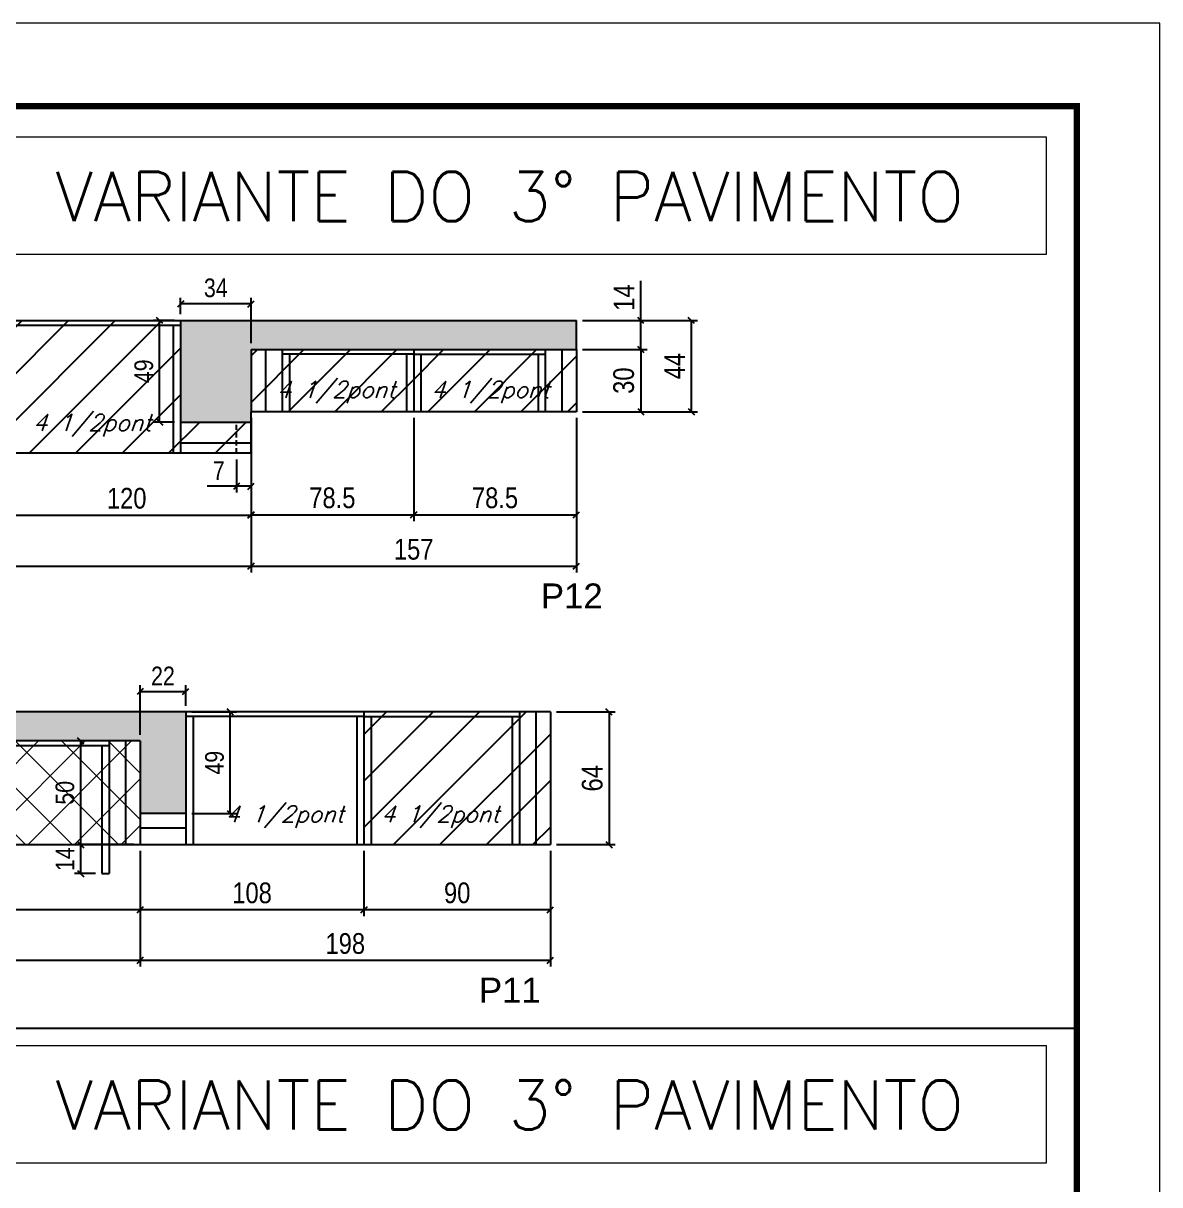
# Model space of a CAD drawing. Extents: x -10448 to -1189, y -11772 to 17235.
# Drawn here: x -7927 to -7378, y 4798 to 5358 of the extents above; entities that cross this region are included whole.
import ezdxf

# ---------------------------------------------------------------- set-up
doc = ezdxf.new("R2010")
doc.units = 0
doc.linetypes.add('DASHED', pattern=[0.75, 0.5, -0.25])
doc.linetypes.add('HIDDEN', pattern=[0.375, 0.25, -0.125])
for name, color, linetype in [('5', 5, 'Continuous'), ('COTA', 241, 'Continuous'), ('Painéis', 200, 'Continuous'), ('Reaproveitamento', 251, 'Continuous'), ('SARR_2.2x10', 60, 'Continuous'), ('SARR_2.2x7', 40, 'Continuous'), ('SARR_3.5x7', 81, 'Continuous'), ('texto', 7, 'Continuous')]:
    doc.layers.add(name, color=color, linetype=linetype)
for name, color, linetype, lineweight in [('Folhas', 255, 'Continuous', 9), ('Hachura', 251, 'Continuous', 9), ('SARRAFO DE PRESSAO', 251, 'DASHED', 9), ('Texto Seção', 7, 'Continuous', 15)]:
    doc.layers.add(name, color=color, linetype=linetype, lineweight=lineweight)
doc.styles.add('COTA TECNICA', font='techl___.ttf', dxfattribs={"height": 10})
doc.styles.add('COTA TECNICA-50', font='techl___.ttf', dxfattribs={"height": 9})
doc.styles.add('REGUA-120', font='ROMANS.shx', dxfattribs={"height": 15})
doc.styles.add('Romans', font='romans.shx')
doc.styles.get("Standard").update_dxf_attribs({"font": 'arial.ttf'})
doc.dimstyles.new('COTA PAINEL-50', dxfattribs={"dimtxt": 9, "dimasz": 3, "dimexe": 3, "dimexo": 3, "dimgap": 3, "dimtad": 1, "dimdec": 1, "dimzin": 12, "dimdsep": 46, "dimtxsty": 'COTA TECNICA-50', "dimblk1": 'OBLIQUE', "dimblk2": 'OBLIQUE', "dimsah": 1, "dimcen": 0.9, "dimclrd": 4, "dimclre": 4, "dimclrt": 240, "dimadec": 1, "dimazin": 3, "dimtfac": 1, "dimtdec": 1, "dimtmove": 0, "dimatfit": 3, "dimfxl": 1, "dimtolj": 1, "dimtzin": 12, "dimarcsym": 0})
doc.dimstyles.new('PAINEL', dxfattribs={"dimtxt": 10, "dimasz": 3, "dimexe": 3, "dimexo": 3, "dimgap": 3, "dimtad": 1, "dimdec": 1, "dimzin": 12, "dimdsep": 46, "dimtxsty": 'COTA TECNICA', "dimblk1": 'OBLIQUE', "dimblk2": 'OBLIQUE', "dimsah": 1, "dimcen": 0.9, "dimclrd": 4, "dimclre": 4, "dimclrt": 240, "dimadec": 1, "dimazin": 3, "dimtfac": 1, "dimtdec": 1, "dimtmove": 0, "dimatfit": 3, "dimfxl": 1, "dimtolj": 1, "dimtzin": 12, "dimarcsym": 0})
pattern_1 = [(45, (-139401.954, -26414.441), (-11.2253202, 11.2253202), [])]

# ---------------------------------------------------------------- blocks, each defined once
blk = doc.blocks.new('9999999999')
at = {"layer": 'Folhas'}
blk.add_lwpolyline([(98138.98, 34190.21), (99623.98, 34190.21), (99623.98, 35240.21), (98138.98, 35240.21)], close=True, dxfattribs=at)
at = {"layer": 'Folhas', "color": 30, "const_width": 3}
blk.add_lwpolyline([(98213.98, 34230.21), (99583.98, 34230.21), (99583.98, 35200.21), (98213.98, 35200.21)], close=True, dxfattribs=at)
blk = doc.blocks.new('_Oblique')
at = {"color": 0, "linetype": 'ByBlock', "lineweight": -2}
blk.add_line((-0.5, -0.5), (0.5, 0.5), dxfattribs=at)
blk = doc.blocks.new('*D809')
at = {"layer": 'COTA', "color": 4, "linetype": 'ByBlock', "lineweight": -2, "transparency": 16777216}
for p, q in [((-8220.85, 5148.04), (-8220.85, 5093.51)), ((-7816.85, 5148.04), (-7816.85, 5093.51)), ((-8220.85, 5096.51), (-7816.85, 5096.51))]:
    blk.add_line(p, q, dxfattribs=at)
at = {"layer": 'Defpoints', "color": 0, "linetype": 'ByBlock', "transparency": 16777216}
for p in [(-8220.85, 5151.04), (-7816.85, 5151.04), (-7816.85, 5096.51)]:
    blk.add_point(p, dxfattribs=at)
at = {"layer": 'COTA', "color": 4, "linetype": 'ByBlock', "lineweight": -2, "transparency": 16777216, "xscale": 3, "yscale": 3, "zscale": 3, "rotation": 180}
blk.add_blockref('_Oblique', (-8220.85, 5096.51), dxfattribs=at)
at = {"layer": 'COTA', "color": 4, "linetype": 'ByBlock', "lineweight": -2, "transparency": 16777216, "xscale": 3, "yscale": 3, "zscale": 3}
blk.add_blockref('_Oblique', (-7816.85, 5096.51), dxfattribs=at)
at = {"layer": 'COTA', "color": 240, "linetype": 'ByBlock', "transparency": 16777216, "insert": (-8018.85, 5104.61), "char_height": 10, "attachment_point": 5, "style": 'COTA TECNICA'}
blk.add_mtext('\\A1;404', dxfattribs=at)
blk = doc.blocks.new('*D1886')
at = {"layer": 'COTA', "color": 4, "linetype": 'ByBlock', "lineweight": -2, "transparency": 16777216}
for p, q in [((-7816.85, 5168.04), (-7816.85, 5118.31)), ((-7738.35, 5168.04), (-7738.35, 5118.31)), ((-7816.85, 5121.31), (-7738.35, 5121.31))]:
    blk.add_line(p, q, dxfattribs=at)
at = {"layer": 'Defpoints', "color": 0, "linetype": 'ByBlock', "transparency": 16777216}
for p in [(-7816.85, 5171.04), (-7738.35, 5171.04), (-7738.35, 5121.31)]:
    blk.add_point(p, dxfattribs=at)
at = {"layer": 'COTA', "color": 4, "linetype": 'ByBlock', "lineweight": -2, "transparency": 16777216, "xscale": 3, "yscale": 3, "zscale": 3, "rotation": 180}
blk.add_blockref('_Oblique', (-7816.85, 5121.31), dxfattribs=at)
at = {"layer": 'COTA', "color": 4, "linetype": 'ByBlock', "lineweight": -2, "transparency": 16777216, "xscale": 3, "yscale": 3, "zscale": 3}
blk.add_blockref('_Oblique', (-7738.35, 5121.31), dxfattribs=at)
at = {"layer": 'COTA', "color": 240, "linetype": 'ByBlock', "transparency": 16777216, "insert": (-7777.6, 5129.45), "char_height": 10, "attachment_point": 5, "style": 'COTA TECNICA'}
blk.add_mtext('\\A1;78.5', dxfattribs=at)
blk = doc.blocks.new('*D1887')
at = {"layer": 'COTA', "color": 4, "linetype": 'ByBlock', "lineweight": -2, "transparency": 16777216}
for p, q in [((-7738.35, 5168.04), (-7738.35, 5118.31)), ((-7659.85, 5168.04), (-7659.85, 5118.31)), ((-7738.35, 5121.31), (-7659.85, 5121.31))]:
    blk.add_line(p, q, dxfattribs=at)
at = {"layer": 'Defpoints', "color": 0, "linetype": 'ByBlock', "transparency": 16777216}
for p in [(-7738.35, 5171.04), (-7659.85, 5171.04), (-7659.85, 5121.31)]:
    blk.add_point(p, dxfattribs=at)
at = {"layer": 'COTA', "color": 4, "linetype": 'ByBlock', "lineweight": -2, "transparency": 16777216, "xscale": 3, "yscale": 3, "zscale": 3, "rotation": 180}
blk.add_blockref('_Oblique', (-7738.35, 5121.31), dxfattribs=at)
at = {"layer": 'COTA', "color": 4, "linetype": 'ByBlock', "lineweight": -2, "transparency": 16777216, "xscale": 3, "yscale": 3, "zscale": 3}
blk.add_blockref('_Oblique', (-7659.85, 5121.31), dxfattribs=at)
at = {"layer": 'COTA', "color": 240, "linetype": 'ByBlock', "transparency": 16777216, "insert": (-7699.1, 5129.45), "char_height": 10, "attachment_point": 5, "style": 'COTA TECNICA'}
blk.add_mtext('\\A1;78.5', dxfattribs=at)
blk = doc.blocks.new('*D810')
at = {"layer": 'COTA', "color": 4, "linetype": 'ByBlock', "lineweight": -2, "transparency": 16777216}
for p, q in [((-7816.85, 5148.04), (-7816.85, 5093.51)), ((-7659.85, 5148.04), (-7659.85, 5093.51)), ((-7816.85, 5096.51), (-7659.85, 5096.51))]:
    blk.add_line(p, q, dxfattribs=at)
at = {"layer": 'Defpoints', "color": 0, "linetype": 'ByBlock', "transparency": 16777216}
for p in [(-7816.85, 5151.04), (-7659.85, 5151.04), (-7659.85, 5096.51)]:
    blk.add_point(p, dxfattribs=at)
at = {"layer": 'COTA', "color": 4, "linetype": 'ByBlock', "lineweight": -2, "transparency": 16777216, "xscale": 3, "yscale": 3, "zscale": 3, "rotation": 180}
blk.add_blockref('_Oblique', (-7816.85, 5096.51), dxfattribs=at)
at = {"layer": 'COTA', "color": 4, "linetype": 'ByBlock', "lineweight": -2, "transparency": 16777216, "xscale": 3, "yscale": 3, "zscale": 3}
blk.add_blockref('_Oblique', (-7659.85, 5096.51), dxfattribs=at)
at = {"layer": 'COTA', "color": 240, "linetype": 'ByBlock', "transparency": 16777216, "insert": (-7738.35, 5104.62), "char_height": 10, "attachment_point": 5, "style": 'COTA TECNICA'}
blk.add_mtext('\\A1;157', dxfattribs=at)
blk = doc.blocks.new('*D1888')
at = {"layer": 'COTA', "color": 4, "linetype": 'ByBlock', "lineweight": -2, "transparency": 16777216}
for p, q in [((-7656.85, 5201.04), (-7625.75, 5201.04)), ((-7628.75, 5201.04), (-7628.75, 5171.04)), ((-7656.85, 5171.04), (-7625.75, 5171.04))]:
    blk.add_line(p, q, dxfattribs=at)
at = {"layer": 'Defpoints', "color": 0, "linetype": 'ByBlock', "transparency": 16777216}
for p in [(-7659.85, 5201.04), (-7659.85, 5171.04), (-7628.75, 5171.04)]:
    blk.add_point(p, dxfattribs=at)
at = {"layer": 'COTA', "color": 4, "linetype": 'ByBlock', "lineweight": -2, "transparency": 16777216, "xscale": 3, "yscale": 3, "zscale": 3}
for p, rotation in [((-7628.75, 5201.04), 90), ((-7628.75, 5171.04), 270)]:
    blk.add_blockref('_Oblique', p, dxfattribs=dict(at, rotation=rotation))
at = {"layer": 'COTA', "color": 240, "linetype": 'ByBlock', "transparency": 16777216, "insert": (-7636.97, 5186.04), "char_height": 10, "attachment_point": 5, "rotation": 90, "style": 'COTA TECNICA'}
blk.add_mtext('\\A1;30', dxfattribs=at)
blk = doc.blocks.new('*D1889')
at = {"layer": 'COTA', "color": 4, "linetype": 'ByBlock', "lineweight": -2, "transparency": 16777216}
for p, q in [((-7628.75, 5215.04), (-7628.75, 5234.16)), ((-7656.85, 5215.04), (-7625.75, 5215.04)), ((-7628.75, 5201.04), (-7628.75, 5215.04)), ((-7656.85, 5201.04), (-7625.75, 5201.04))]:
    blk.add_line(p, q, dxfattribs=at)
at = {"layer": 'Defpoints', "color": 0, "linetype": 'ByBlock', "transparency": 16777216}
for p in [(-7659.85, 5215.04), (-7628.75, 5215.04), (-7659.85, 5201.04)]:
    blk.add_point(p, dxfattribs=at)
at = {"layer": 'COTA', "color": 4, "linetype": 'ByBlock', "lineweight": -2, "transparency": 16777216, "xscale": 3, "yscale": 3, "zscale": 3}
for p, rotation in [((-7628.75, 5215.04), 90), ((-7628.75, 5201.04), 270)]:
    blk.add_blockref('_Oblique', p, dxfattribs=dict(at, rotation=rotation))
at = {"layer": 'COTA', "color": 240, "linetype": 'ByBlock', "transparency": 16777216, "insert": (-7636.82, 5226.1), "char_height": 10, "attachment_point": 5, "rotation": 90, "style": 'COTA TECNICA'}
blk.add_mtext('\\A1;14', dxfattribs=at)
blk = doc.blocks.new('*D811')
at = {"layer": 'COTA', "color": 4, "linetype": 'ByBlock', "lineweight": -2, "transparency": 16777216}
for p, q in [((-7656.85, 5215.04), (-7601.39, 5215.04)), ((-7604.39, 5215.04), (-7604.39, 5171.04)), ((-7656.85, 5171.04), (-7601.39, 5171.04))]:
    blk.add_line(p, q, dxfattribs=at)
at = {"layer": 'Defpoints', "color": 0, "linetype": 'ByBlock', "transparency": 16777216}
for p in [(-7659.85, 5215.04), (-7659.85, 5171.04), (-7604.39, 5171.04)]:
    blk.add_point(p, dxfattribs=at)
at = {"layer": 'COTA', "color": 4, "linetype": 'ByBlock', "lineweight": -2, "transparency": 16777216, "xscale": 3, "yscale": 3, "zscale": 3}
for p, rotation in [((-7604.39, 5215.04), 90), ((-7604.39, 5171.04), 270)]:
    blk.add_blockref('_Oblique', p, dxfattribs=dict(at, rotation=rotation))
at = {"layer": 'COTA', "color": 240, "linetype": 'ByBlock', "transparency": 16777216, "insert": (-7612.46, 5193.04), "char_height": 10, "attachment_point": 5, "rotation": 90, "style": 'COTA TECNICA'}
blk.add_mtext('\\A1;44', dxfattribs=at)
blk = doc.blocks.new('*D1892')
at = {"layer": 'COTA', "color": 4, "linetype": 'ByBlock', "lineweight": -2, "transparency": 16777216}
for p, q in [((-7936.85, 5148.04), (-7936.85, 5118.13)), ((-7816.85, 5149.31), (-7816.85, 5118.13)), ((-7936.85, 5121.13), (-7816.85, 5121.13))]:
    blk.add_line(p, q, dxfattribs=at)
at = {"layer": 'Defpoints', "color": 0, "linetype": 'ByBlock', "transparency": 16777216}
for p in [(-7936.85, 5151.04), (-7816.85, 5152.31), (-7816.85, 5121.13)]:
    blk.add_point(p, dxfattribs=at)
at = {"layer": 'COTA', "color": 4, "linetype": 'ByBlock', "lineweight": -2, "transparency": 16777216, "xscale": 3, "yscale": 3, "zscale": 3, "rotation": 180}
blk.add_blockref('_Oblique', (-7936.85, 5121.13), dxfattribs=at)
at = {"layer": 'COTA', "color": 4, "linetype": 'ByBlock', "lineweight": -2, "transparency": 16777216, "xscale": 3, "yscale": 3, "zscale": 3}
blk.add_blockref('_Oblique', (-7816.85, 5121.13), dxfattribs=at)
at = {"layer": 'COTA', "color": 240, "linetype": 'ByBlock', "transparency": 16777216, "insert": (-7876.85, 5129.23), "char_height": 10, "attachment_point": 5, "style": 'COTA TECNICA'}
blk.add_mtext('\\A1;120', dxfattribs=at)
blk = doc.blocks.new('*D1893')
at = {"layer": 'COTA', "color": 4, "linetype": 'ByBlock', "lineweight": -2, "transparency": 16777216}
for p, q in [((-7762.35, 4959.19), (-7762.35, 4927.73)), ((-7672.35, 4959.19), (-7672.35, 4927.73)), ((-7672.35, 4930.73), (-7762.35, 4930.73))]:
    blk.add_line(p, q, dxfattribs=at)
at = {"layer": 'Defpoints', "color": 0, "linetype": 'ByBlock', "transparency": 16777216}
for p in [(-7762.35, 4962.19), (-7672.35, 4962.19), (-7762.35, 4930.73)]:
    blk.add_point(p, dxfattribs=at)
at = {"layer": 'COTA', "color": 4, "linetype": 'ByBlock', "lineweight": -2, "transparency": 16777216, "xscale": 3, "yscale": 3, "zscale": 3, "rotation": 180}
blk.add_blockref('_Oblique', (-7762.35, 4930.73), dxfattribs=at)
at = {"layer": 'COTA', "color": 4, "linetype": 'ByBlock', "lineweight": -2, "transparency": 16777216, "xscale": 3, "yscale": 3, "zscale": 3}
blk.add_blockref('_Oblique', (-7672.35, 4930.73), dxfattribs=at)
at = {"layer": 'COTA', "color": 240, "linetype": 'ByBlock', "transparency": 16777216, "insert": (-7717.35, 4938.86), "char_height": 10, "attachment_point": 5, "style": 'COTA TECNICA'}
blk.add_mtext('\\A1;90', dxfattribs=at)
blk = doc.blocks.new('*D1894')
at = {"layer": 'COTA', "color": 4, "linetype": 'ByBlock', "lineweight": -2, "transparency": 16777216}
for p, q in [((-7870.35, 4959.19), (-7870.35, 4927.73)), ((-7762.35, 4959.19), (-7762.35, 4927.73)), ((-7762.35, 4930.73), (-7870.35, 4930.73))]:
    blk.add_line(p, q, dxfattribs=at)
at = {"layer": 'Defpoints', "color": 0, "linetype": 'ByBlock', "transparency": 16777216}
for p in [(-7870.35, 4962.19), (-7762.35, 4962.19), (-7870.35, 4930.73)]:
    blk.add_point(p, dxfattribs=at)
at = {"layer": 'COTA', "color": 4, "linetype": 'ByBlock', "lineweight": -2, "transparency": 16777216, "xscale": 3, "yscale": 3, "zscale": 3, "rotation": 180}
blk.add_blockref('_Oblique', (-7870.35, 4930.73), dxfattribs=at)
at = {"layer": 'COTA', "color": 4, "linetype": 'ByBlock', "lineweight": -2, "transparency": 16777216, "xscale": 3, "yscale": 3, "zscale": 3}
blk.add_blockref('_Oblique', (-7762.35, 4930.73), dxfattribs=at)
at = {"layer": 'COTA', "color": 240, "linetype": 'ByBlock', "transparency": 16777216, "insert": (-7816.35, 4938.85), "char_height": 10, "attachment_point": 5, "style": 'COTA TECNICA'}
blk.add_mtext('\\A1;108', dxfattribs=at)
blk = doc.blocks.new('*D812')
at = {"layer": 'COTA', "color": 4, "linetype": 'ByBlock', "lineweight": -2, "transparency": 16777216}
for p, q in [((-7870.35, 4959.19), (-7870.35, 4903.31)), ((-7672.35, 4959.19), (-7672.35, 4903.31)), ((-7672.35, 4906.31), (-7870.35, 4906.31))]:
    blk.add_line(p, q, dxfattribs=at)
at = {"layer": 'Defpoints', "color": 0, "linetype": 'ByBlock', "transparency": 16777216}
for p in [(-7870.35, 4962.19), (-7672.35, 4962.19), (-7870.35, 4906.31)]:
    blk.add_point(p, dxfattribs=at)
at = {"layer": 'COTA', "color": 4, "linetype": 'ByBlock', "lineweight": -2, "transparency": 16777216, "xscale": 3, "yscale": 3, "zscale": 3, "rotation": 180}
blk.add_blockref('_Oblique', (-7870.35, 4906.31), dxfattribs=at)
at = {"layer": 'COTA', "color": 4, "linetype": 'ByBlock', "lineweight": -2, "transparency": 16777216, "xscale": 3, "yscale": 3, "zscale": 3}
blk.add_blockref('_Oblique', (-7672.35, 4906.31), dxfattribs=at)
at = {"layer": 'COTA', "color": 240, "linetype": 'ByBlock', "transparency": 16777216, "insert": (-7771.35, 4914.42), "char_height": 10, "attachment_point": 5, "style": 'COTA TECNICA'}
blk.add_mtext('\\A1;198', dxfattribs=at)
blk = doc.blocks.new('*D1910')
at = {"layer": 'COTA', "color": 4, "linetype": 'ByBlock', "lineweight": -2, "transparency": 16777216}
for p, q in [((-7870.35, 4959.19), (-7870.35, 4927.73)), ((-8076.35, 4945.19), (-8076.35, 4927.73)), ((-7870.35, 4930.73), (-8076.35, 4930.73))]:
    blk.add_line(p, q, dxfattribs=at)
at = {"layer": 'Defpoints', "color": 0, "linetype": 'ByBlock', "transparency": 16777216}
for p in [(-7870.35, 4962.19), (-8076.35, 4948.19), (-8076.35, 4930.73)]:
    blk.add_point(p, dxfattribs=at)
at = {"layer": 'COTA', "color": 4, "linetype": 'ByBlock', "lineweight": -2, "transparency": 16777216, "xscale": 3, "yscale": 3, "zscale": 3, "rotation": 180}
blk.add_blockref('_Oblique', (-8076.35, 4930.73), dxfattribs=at)
at = {"layer": 'COTA', "color": 4, "linetype": 'ByBlock', "lineweight": -2, "transparency": 16777216, "xscale": 3, "yscale": 3, "zscale": 3}
blk.add_blockref('_Oblique', (-7870.35, 4930.73), dxfattribs=at)
at = {"layer": 'COTA', "color": 240, "linetype": 'ByBlock', "transparency": 16777216, "insert": (-7973.35, 4938.83), "char_height": 10, "attachment_point": 5, "style": 'COTA TECNICA'}
blk.add_mtext('\\A1;206', dxfattribs=at)
blk = doc.blocks.new('*D824')
at = {"layer": 'COTA', "color": 4, "linetype": 'ByBlock', "lineweight": -2, "transparency": 16777216}
for p, q in [((-8222.35, 4979.19), (-8222.35, 4903.31)), ((-7870.35, 4959.19), (-7870.35, 4903.31)), ((-7870.35, 4906.31), (-8222.35, 4906.31))]:
    blk.add_line(p, q, dxfattribs=at)
at = {"layer": 'Defpoints', "color": 0, "linetype": 'ByBlock', "transparency": 16777216}
for p in [(-8222.35, 4982.19), (-7870.35, 4962.19), (-8222.35, 4906.31)]:
    blk.add_point(p, dxfattribs=at)
at = {"layer": 'COTA', "color": 4, "linetype": 'ByBlock', "lineweight": -2, "transparency": 16777216, "xscale": 3, "yscale": 3, "zscale": 3, "rotation": 180}
blk.add_blockref('_Oblique', (-8222.35, 4906.31), dxfattribs=at)
at = {"layer": 'COTA', "color": 4, "linetype": 'ByBlock', "lineweight": -2, "transparency": 16777216, "xscale": 3, "yscale": 3, "zscale": 3}
blk.add_blockref('_Oblique', (-7870.35, 4906.31), dxfattribs=at)
at = {"layer": 'COTA', "color": 240, "linetype": 'ByBlock', "transparency": 16777216, "insert": (-8046.35, 4914.53), "char_height": 10, "attachment_point": 5, "style": 'COTA TECNICA'}
blk.add_mtext('\\A1;352', dxfattribs=at)
blk = doc.blocks.new('*D1914')
at = {"layer": 'COTA', "color": 4, "linetype": 'ByBlock', "lineweight": -2, "transparency": 16777216}
for p, q in [((-7669.35, 5026.19), (-7641.04, 5026.19)), ((-7644.04, 5026.19), (-7644.04, 4962.19)), ((-7669.35, 4962.19), (-7641.04, 4962.19))]:
    blk.add_line(p, q, dxfattribs=at)
at = {"layer": 'Defpoints', "color": 0, "linetype": 'ByBlock', "transparency": 16777216}
for p in [(-7672.35, 5026.19), (-7672.35, 4962.19), (-7644.04, 4962.19)]:
    blk.add_point(p, dxfattribs=at)
at = {"layer": 'COTA', "color": 4, "linetype": 'ByBlock', "lineweight": -2, "transparency": 16777216, "xscale": 3, "yscale": 3, "zscale": 3}
for p, rotation in [((-7644.04, 5026.19), 90), ((-7644.04, 4962.19), 270)]:
    blk.add_blockref('_Oblique', p, dxfattribs=dict(at, rotation=rotation))
at = {"layer": 'COTA', "color": 240, "linetype": 'ByBlock', "transparency": 16777216, "insert": (-7652.15, 4994.19), "char_height": 10, "attachment_point": 5, "rotation": 90, "style": 'COTA TECNICA'}
blk.add_mtext('\\A1;64', dxfattribs=at)
blk = doc.blocks.new('*D1916')
at = {"layer": 'COTA', "color": 4, "linetype": 'ByBlock', "lineweight": -2, "transparency": 16777216}
for p, q in [((-7891.85, 4962.19), (-7902.04, 4962.19)), ((-7899.04, 4948.19), (-7899.04, 4962.19)), ((-7891.85, 4948.19), (-7902.04, 4948.19))]:
    blk.add_line(p, q, dxfattribs=at)
at = {"layer": 'Defpoints', "color": 0, "linetype": 'ByBlock', "transparency": 16777216}
for p in [(-7899.04, 4962.19), (-7888.85, 4962.19), (-7888.85, 4948.19)]:
    blk.add_point(p, dxfattribs=at)
at = {"layer": 'COTA', "color": 4, "linetype": 'ByBlock', "lineweight": -2, "transparency": 16777216, "xscale": 3, "yscale": 3, "zscale": 3}
for p, rotation in [((-7899.04, 4962.19), 90), ((-7899.04, 4948.19), 270)]:
    blk.add_blockref('_Oblique', p, dxfattribs=dict(at, rotation=rotation))
at = {"layer": 'COTA', "color": 240, "linetype": 'ByBlock', "transparency": 16777216, "insert": (-7906.6, 4955.19), "char_height": 9, "attachment_point": 5, "rotation": 90, "style": 'COTA TECNICA-50'}
blk.add_mtext('\\A1;14', dxfattribs=at)
blk = doc.blocks.new('*D1917')
at = {"layer": 'COTA', "color": 4, "linetype": 'ByBlock', "lineweight": -2, "transparency": 16777216}
for p, q in [((-7823.85, 5148.04), (-7823.85, 5132.06)), ((-7816.85, 5148.04), (-7816.85, 5132.06)), ((-7823.85, 5135.06), (-7838.01, 5135.06)), ((-7816.85, 5135.06), (-7823.85, 5135.06))]:
    blk.add_line(p, q, dxfattribs=at)
at = {"layer": 'Defpoints', "color": 0, "linetype": 'ByBlock', "transparency": 16777216}
for p in [(-7823.85, 5151.04), (-7816.85, 5151.04), (-7823.85, 5135.06)]:
    blk.add_point(p, dxfattribs=at)
at = {"layer": 'COTA', "color": 4, "linetype": 'ByBlock', "lineweight": -2, "transparency": 16777216, "xscale": 3, "yscale": 3, "zscale": 3, "rotation": 180}
blk.add_blockref('_Oblique', (-7823.85, 5135.06), dxfattribs=at)
at = {"layer": 'COTA', "color": 4, "linetype": 'ByBlock', "lineweight": -2, "transparency": 16777216, "xscale": 3, "yscale": 3, "zscale": 3}
blk.add_blockref('_Oblique', (-7816.85, 5135.06), dxfattribs=at)
at = {"layer": 'COTA', "color": 240, "linetype": 'ByBlock', "transparency": 16777216, "insert": (-7832.43, 5142.62), "char_height": 9, "attachment_point": 5, "style": 'COTA TECNICA-50'}
blk.add_mtext('\\A1;7', dxfattribs=at)
blk = doc.blocks.new('*D1920')
at = {"layer": 'COTA', "color": 4, "linetype": 'ByBlock', "lineweight": -2, "transparency": 16777216}
for p, q in [((-7873.35, 5012.19), (-7902.04, 5012.19)), ((-7899.04, 4962.19), (-7899.04, 5012.19)), ((-7873.35, 4962.19), (-7902.04, 4962.19))]:
    blk.add_line(p, q, dxfattribs=at)
at = {"layer": 'Defpoints', "color": 0, "linetype": 'ByBlock', "transparency": 16777216}
for p in [(-7899.04, 5012.19), (-7870.35, 5012.19), (-7870.35, 4962.19)]:
    blk.add_point(p, dxfattribs=at)
at = {"layer": 'COTA', "color": 4, "linetype": 'ByBlock', "lineweight": -2, "transparency": 16777216, "xscale": 3, "yscale": 3, "zscale": 3}
for p, rotation in [((-7899.04, 5012.19), 90), ((-7899.04, 4962.19), 270)]:
    blk.add_blockref('_Oblique', p, dxfattribs=dict(at, rotation=rotation))
at = {"layer": 'COTA', "color": 240, "linetype": 'ByBlock', "transparency": 16777216, "insert": (-7906.64, 4987.19), "char_height": 9, "attachment_point": 5, "rotation": 90, "style": 'COTA TECNICA-50'}
blk.add_mtext('\\A1;50', dxfattribs=at)
blk = doc.blocks.new('*D1921')
at = {"layer": 'COTA', "color": 4, "linetype": 'ByBlock', "lineweight": -2, "transparency": 16777216}
for p, q in [((-7850.85, 5218.04), (-7850.85, 5226.06)), ((-7816.85, 5223.06), (-7850.85, 5223.06)), ((-7816.85, 5204.04), (-7816.85, 5226.06))]:
    blk.add_line(p, q, dxfattribs=at)
at = {"layer": 'Defpoints', "color": 0, "linetype": 'ByBlock', "transparency": 16777216}
for p in [(-7850.85, 5223.06), (-7850.85, 5215.04), (-7816.85, 5201.04)]:
    blk.add_point(p, dxfattribs=at)
at = {"layer": 'COTA', "color": 4, "linetype": 'ByBlock', "lineweight": -2, "transparency": 16777216, "xscale": 3, "yscale": 3, "zscale": 3, "rotation": 180}
blk.add_blockref('_Oblique', (-7850.85, 5223.06), dxfattribs=at)
at = {"layer": 'COTA', "color": 4, "linetype": 'ByBlock', "lineweight": -2, "transparency": 16777216, "xscale": 3, "yscale": 3, "zscale": 3}
blk.add_blockref('_Oblique', (-7816.85, 5223.06), dxfattribs=at)
at = {"layer": 'COTA', "color": 240, "linetype": 'ByBlock', "transparency": 16777216, "insert": (-7833.85, 5230.76), "char_height": 9, "attachment_point": 5, "style": 'COTA TECNICA-50'}
blk.add_mtext('\\A1;34', dxfattribs=at)
blk = doc.blocks.new('*D1922')
at = {"layer": 'COTA', "color": 4, "linetype": 'ByBlock', "lineweight": -2, "transparency": 16777216}
for p, q in [((-7853.85, 5215.04), (-7863.95, 5215.04)), ((-7860.95, 5166.04), (-7860.95, 5215.04)), ((-7853.85, 5166.04), (-7863.95, 5166.04))]:
    blk.add_line(p, q, dxfattribs=at)
at = {"layer": 'Defpoints', "color": 0, "linetype": 'ByBlock', "transparency": 16777216}
for p in [(-7860.95, 5215.04), (-7850.85, 5215.04), (-7850.85, 5166.04)]:
    blk.add_point(p, dxfattribs=at)
at = {"layer": 'COTA', "color": 4, "linetype": 'ByBlock', "lineweight": -2, "transparency": 16777216, "xscale": 3, "yscale": 3, "zscale": 3}
for p, rotation in [((-7860.95, 5215.04), 90), ((-7860.95, 5166.04), 270)]:
    blk.add_blockref('_Oblique', p, dxfattribs=dict(at, rotation=rotation))
at = {"layer": 'COTA', "color": 240, "linetype": 'ByBlock', "transparency": 16777216, "insert": (-7868.55, 5190.54), "char_height": 9, "attachment_point": 5, "rotation": 90, "style": 'COTA TECNICA-50'}
blk.add_mtext('\\A1;49', dxfattribs=at)
blk = doc.blocks.new('*D1923')
at = {"layer": 'COTA', "color": 4, "linetype": 'ByBlock', "lineweight": -2, "transparency": 16777216}
for p, q in [((-7870.35, 5015.19), (-7870.35, 5039.08)), ((-7848.35, 5029.19), (-7848.35, 5039.08)), ((-7870.35, 5036.08), (-7848.35, 5036.08))]:
    blk.add_line(p, q, dxfattribs=at)
at = {"layer": 'Defpoints', "color": 0, "linetype": 'ByBlock', "transparency": 16777216}
for p in [(-7848.35, 5036.08), (-7848.35, 5026.19), (-7870.35, 5012.19)]:
    blk.add_point(p, dxfattribs=at)
at = {"layer": 'COTA', "color": 4, "linetype": 'ByBlock', "lineweight": -2, "transparency": 16777216, "xscale": 3, "yscale": 3, "zscale": 3, "rotation": 180}
blk.add_blockref('_Oblique', (-7870.35, 5036.08), dxfattribs=at)
at = {"layer": 'COTA', "color": 4, "linetype": 'ByBlock', "lineweight": -2, "transparency": 16777216, "xscale": 3, "yscale": 3, "zscale": 3}
blk.add_blockref('_Oblique', (-7848.35, 5036.08), dxfattribs=at)
at = {"layer": 'COTA', "color": 240, "linetype": 'ByBlock', "transparency": 16777216, "insert": (-7859.35, 5043.58), "char_height": 9, "attachment_point": 5, "style": 'COTA TECNICA-50'}
blk.add_mtext('\\A1;22', dxfattribs=at)
blk = doc.blocks.new('*D1924')
at = {"layer": 'COTA', "color": 4, "linetype": 'ByBlock', "lineweight": -2, "transparency": 16777216}
for p, q in [((-7845.35, 5026.19), (-7823.84, 5026.19)), ((-7826.84, 4977.19), (-7826.84, 5026.19)), ((-7845.35, 4977.19), (-7823.84, 4977.19))]:
    blk.add_line(p, q, dxfattribs=at)
at = {"layer": 'Defpoints', "color": 0, "linetype": 'ByBlock', "transparency": 16777216}
for p in [(-7848.35, 5026.19), (-7826.84, 5026.19), (-7848.35, 4977.19)]:
    blk.add_point(p, dxfattribs=at)
at = {"layer": 'COTA', "color": 4, "linetype": 'ByBlock', "lineweight": -2, "transparency": 16777216, "xscale": 3, "yscale": 3, "zscale": 3}
for p, rotation in [((-7826.84, 5026.19), 90), ((-7826.84, 4977.19), 270)]:
    blk.add_blockref('_Oblique', p, dxfattribs=dict(at, rotation=rotation))
at = {"layer": 'COTA', "color": 240, "linetype": 'ByBlock', "transparency": 16777216, "insert": (-7834.43, 5001.69), "char_height": 9, "attachment_point": 5, "rotation": 90, "style": 'COTA TECNICA-50'}
blk.add_mtext('\\A1;49', dxfattribs=at)

msp = doc.modelspace()

# ---------------------------------------------------------------- hatches: boundary and pattern name
at = {"layer": 'COTA', "linetype": 'ByBlock'}
h = msp.add_hatch(dxfattribs=at)
h.set_pattern_fill('AR-CONC', color=256, scale=0.03)
h.set_pattern_definition([(50, (-139429.954, -26414.4414), (5.46554007, -0.47817257), [0.5715, -6.2865]), (355, (-139429.954, -26414.4414), (-1.05730264, 5.73170536), [0.4572, -5.02921753]), (100.4514447, (-139429.4983, -26414.481), (4.40823741, 5.25353256), [0.48570026, -5.34270734]), (46.1842, (-139429.954, -26412.9174), (8.13237123, -1.26126984), [0.85725, -9.42975]), (96.6355576, (-139429.276, -26413.0225), (7.122124, 7.42278374), [0.7285507, -8.01406824]), (351.184151, (-139429.954, -26412.917), (7.122124, 7.42278374), [0.685799, -7.54379196]), (21, (-139429.192, -26413.2984), (4.54843174, -3.06795595), [0.5715, -6.2865]), (326, (-139429.192, -26413.2984), (1.85406085, 5.52563898), [0.4572, -5.0292]), (71.451445, (-139428.813, -26413.554), (6.40249258, 2.45768307), [0.48570026, -5.34269813]), (37.5, (-139429.9538, -26414.4414), (0.092658098, 2.536651166), [0, -4.96824, 0, -5.1054, 0, -5.04825]), (7.5, (-139429.9538, -26414.4414), (2.004589875, 3.005417245), [0, -2.91084, 0, -4.85394, 0, -1.92405]), (327.5, (-139431.653, -26414.4414), (4.067717855, -0.17186232), [0, -1.905, 0, -5.9436, 0, -7.8867]), (317.5, (-139432.415, -26414.4414), (4.44387544, 0.76279473), [0, -2.4765, 0, -3.94716, 0, -5.6007])])
h.paths.add_polyline_path([(-7816.85, 5201.04), (-7659.85, 5201.04), (-7659.85, 5215.04), (-7850.85, 5215.04), (-7850.85, 5166.04), (-7816.85, 5166.04), (-7816.85, 5171.04)])
h = msp.add_hatch(dxfattribs=at)
h.set_pattern_fill('AR-CONC', color=256, scale=0.03)
h.set_pattern_definition([(50, (-139443.515, -18426.0245), (5.46554007, -0.47817257), [0.5715, -6.2865]), (355, (-139443.515, -18426.0245), (-1.05730264, 5.73170536), [0.4572, -5.02921753]), (100.4514447, (-139443.0596, -18426.0644), (4.40823741, 5.25353256), [0.48570026, -5.34270734]), (46.1842, (-139443.515, -18424.5005), (8.13237123, -1.26126984), [0.85725, -9.42975]), (96.6355576, (-139442.8374, -18424.606), (7.122124, 7.42278374), [0.7285507, -8.01406824]), (351.184151, (-139443.515, -18424.5005), (7.122124, 7.42278374), [0.685799, -7.54379196]), (21, (-139442.753, -18424.8815), (4.54843174, -3.06795595), [0.5715, -6.2865]), (326, (-139442.753, -18424.8815), (1.85406085, 5.52563898), [0.4572, -5.0292]), (71.451445, (-139442.374, -18425.137), (6.40249258, 2.45768307), [0.48570026, -5.34269813]), (37.5, (-139443.515, -18426.0245), (0.092658098, 2.536651166), [0, -4.96824, 0, -5.1054, 0, -5.04825]), (7.5, (-139443.515, -18426.0245), (2.004589875, 3.005417245), [0, -2.91084, 0, -4.85394, 0, -1.92405]), (327.5, (-139445.2144, -18426.0245), (4.067717855, -0.17186232), [0, -1.905, 0, -5.9436, 0, -7.8867]), (317.5, (-139445.9764, -18426.0245), (4.44387544, 0.76279473), [0, -2.4765, 0, -3.94716, 0, -5.6007])])
h.paths.add_polyline_path([(-7848.35, 5026.19), (-8222.35, 5026.19), (-8222.35, 5012.19), (-7870.35, 5012.19), (-7870.35, 4977.19), (-7848.35, 4977.19)])
at = {"layer": 'Hachura', "linetype": 'ByBlock'}
h = msp.add_hatch(dxfattribs=at)
h.set_pattern_fill('ANSI37', color=256, scale=5)
h.paths.add_polyline_path([(-8076.35, 5012.19), (-8076.35, 4962.19), (-7870.35, 4962.19), (-7870.35, 5012.19)])
at = {"layer": 'Reaproveitamento', "linetype": 'ByBlock'}
h = msp.add_hatch(dxfattribs=at)
h.set_pattern_fill('ANSI31', color=256, scale=5)
h.set_pattern_definition([(45, (-139443.515, -18470.738), (-11.2253202, 11.2253202), [])])
h.paths.add_polyline_path([(-7936.85, 5215.04), (-7936.85, 5151.04), (-7816.85, 5151.04), (-7816.85, 5166.04), (-7850.85, 5166.04), (-7850.85, 5215.04)])
h = msp.add_hatch(dxfattribs=at)
h.set_pattern_fill('ANSI31', color=256, scale=5)
h.set_pattern_definition(pattern_1)
h.paths.add_polyline_path([(-7816.85, 5171.04), (-7738.35, 5171.04), (-7738.35, 5201.04), (-7816.85, 5201.04)])
h = msp.add_hatch(dxfattribs=at)
h.set_pattern_fill('ANSI31', color=256, scale=5)
h.set_pattern_definition(pattern_1)
h.paths.add_polyline_path([(-7738.35, 5201.04), (-7738.35, 5171.04), (-7659.85, 5171.04), (-7659.85, 5201.04)])
h = msp.add_hatch(dxfattribs=at)
h.set_pattern_fill('ANSI31', color=256, scale=5)
h.set_pattern_definition([(45, (-139411.954, -26369.728), (-11.2253202, 11.2253202), [])])
h.paths.add_polyline_path([(-7672.35, 5026.19), (-7762.35, 5026.19), (-7762.35, 4962.19), (-7672.35, 4962.19)])

# ---------------------------------------------------------------- linework, layer by layer
at = {"layer": 'COTA', "linetype": 'ByBlock'}
for p, q in [((-7850.85, 5215.04), (-7659.85, 5215.04)), ((-7659.85, 5201.04), (-7659.85, 5215.04)), ((-7816.85, 5166.04), (-7816.85, 5171.04)), ((-7848.35, 5026.19), (-8222.35, 5026.19)), ((-7418.28, 4873.51), (-8788.28, 4873.51))]:
    msp.add_line(p, q, dxfattribs=at)
at = {"layer": 'Painéis'}
for p, q in [((-8022.85, 5215.04), (-7850.85, 5215.04)), ((-7850.85, 5215.04), (-7850.85, 5166.04)), ((-7816.85, 5201.04), (-7659.85, 5201.04)), ((-7816.85, 5201.04), (-7816.85, 5171.04)), ((-7738.35, 5201.04), (-7738.35, 5171.04)), ((-7659.85, 5201.04), (-7659.85, 5171.04)), ((-7659.85, 5171.04), (-7816.85, 5171.04)), ((-7659.85, 5171.04), (-7816.85, 5171.04)), ((-7850.85, 5166.04), (-7816.85, 5166.04)), ((-7816.85, 5151.04), (-7816.85, 5166.04)), ((-7816.85, 5151.04), (-8022.85, 5151.04)), ((-7672.35, 5026.19), (-7848.35, 5026.19)), ((-7848.35, 5026.19), (-7848.35, 4977.19)), ((-7762.35, 5026.19), (-7762.35, 4962.19)), ((-7672.35, 5026.19), (-7672.35, 4962.19)), ((-7870.35, 5012.19), (-8222.35, 5012.19)), ((-7870.35, 5012.19), (-7870.35, 4962.19)), ((-7848.35, 4977.19), (-7870.35, 4977.19)), ((-7870.35, 4977.19), (-7870.35, 4962.19)), ((-8076.35, 4962.19), (-7870.35, 4962.19)), ((-7870.35, 4962.19), (-7672.35, 4962.19))]:
    msp.add_line(p, q, dxfattribs=at)
at = {"layer": 'SARR_2.2x10'}
msp.add_line((-7850.85, 5156.04), (-7816.85, 5156.04), dxfattribs=at)
at = {"layer": 'SARR_2.2x7', "linetype": 'Continuous'}
for p, q in [((-7936.85, 5212.84), (-7850.85, 5212.84)), ((-7809.85, 5201.04), (-7809.85, 5171.04)), ((-7666.85, 5201.04), (-7666.85, 5171.04)), ((-7738.35, 5198.84), (-7801.85, 5198.84)), ((-7738.35, 5198.84), (-7674.85, 5198.84)), ((-7762.35, 5023.99), (-7848.35, 5023.99)), ((-7762.35, 5023.99), (-7687.35, 5023.99)), ((-7679.35, 5026.19), (-7679.35, 4962.19)), ((-8076.35, 5009.99), (-7885.35, 5009.99)), ((-7877.35, 5012.19), (-7877.35, 4962.19)), ((-7848.35, 4970.19), (-7870.35, 4970.19))]:
    msp.add_line(p, q, dxfattribs=at)
at = {"layer": 'SARR_2.2x7', "linetype": 'HIDDEN', "ltscale": 10}
msp.add_line((-7823.85, 5151.04), (-7823.85, 5166.04), dxfattribs=at)
at = {"layer": 'SARR_3.5x7'}
for p, q in [((-7854.35, 5212.84), (-7854.35, 5151.04)), ((-7850.85, 5215.04), (-7850.85, 5151.04)), ((-7801.85, 5201.04), (-7801.85, 5171.04)), ((-7674.85, 5201.04), (-7674.85, 5171.04)), ((-7798.35, 5198.84), (-7798.35, 5171.04)), ((-7741.85, 5198.84), (-7741.85, 5171.04)), ((-7734.85, 5198.84), (-7734.85, 5171.04)), ((-7678.35, 5198.84), (-7678.35, 5171.04)), ((-7848.35, 5026.19), (-7848.35, 4962.19)), ((-7844.85, 5023.99), (-7844.85, 4962.19)), ((-7765.85, 5023.99), (-7765.85, 4962.19)), ((-7758.85, 5023.99), (-7758.85, 4962.19)), ((-7690.85, 5023.99), (-7690.85, 4962.19)), ((-7687.35, 5026.19), (-7687.35, 4962.19)), ((-7888.85, 5009.99), (-7888.85, 4948.19)), ((-7885.35, 5012.19), (-7885.35, 4948.19)), ((-7888.85, 4948.19), (-7885.35, 4948.19))]:
    msp.add_line(p, q, dxfattribs=at)
at = {"layer": 'Texto Seção'}
for points in [[(-7955.17, 5303.59), (-7433.18, 5303.59), (-7433.18, 5246.91), (-7955.17, 5246.91)], [(-7955.17, 4865.26), (-7433.18, 4865.26), (-7433.18, 4808.58), (-7955.17, 4808.58)]]:
    msp.add_lwpolyline(points, close=True, dxfattribs=at)

# ---------------------------------------------------------------- block references
at = {"layer": 'SARRAFO DE PRESSAO', "color": 6, "linetype": 'ByBlock'}
msp.add_blockref('9999999999', (-107002.26, -29881.73), dxfattribs=at)

# ---------------------------------------------------------------- texts
at = {"layer": '5', "linetype": 'Continuous'}
for s, rotation, p in [('P12', 0, (-7676.95, 5076.18)), ('P11', 360, (-7706.84, 4885.99))]:
    msp.add_text(s, height=12, rotation=rotation, dxfattribs=at).set_placement(p)
at = {"layer": 'texto', "color": 2, "char_height": 8, "attachment_point": 5, "style": 'Romans'}
for insert in [(-7775.82, 5180.44), (-7701.34, 5180.44), (-7893.54, 5164.48), (-7800.65, 4975.63), (-7725.56, 4975.63)]:
    msp.add_mtext('{\\Q19;\\C256;4 1/2pont}', dxfattribs=dict(at, insert=insert))
at = {"layer": 'Texto Seção', "char_height": 23.7362, "width": 640.4194, "attachment_point": 7, "style": 'REGUA-120'}
for insert in [(-8012.29, 5263.02), (-8012.29, 4824.69)]:
    msp.add_mtext('\\pxqc,t6;^JVARIANTE DO 3° PAVIMENTO', dxfattribs=dict(at, insert=insert))

# ---------------------------------------------------------------- dimensions: what is measured, and where the dimension line sits
at = {"layer": 'COTA', "linetype": 'ByBlock'}
for base, p1, p2, dimstyle, picture, middle in [((-7850.85, 5223.06), (-7816.85, 5201.04), (-7850.85, 5215.04), 'COTA PAINEL-50', '*D1921', (-7833.85, 5230.76)), ((-7738.35, 5121.31), (-7816.85, 5171.04), (-7738.35, 5171.04), 'PAINEL', '*D1886', (-7777.6, 5129.45)), ((-7816.85, 5096.51), (-8220.85, 5151.04), (-7816.85, 5151.04), 'PAINEL', '*D809', (-8018.85, 5104.61)), ((-7823.85, 5135.06), (-7816.85, 5151.04), (-7823.85, 5151.04), 'COTA PAINEL-50', '*D1917', (-7832.43, 5142.62)), ((-7659.85, 5096.51), (-7816.85, 5151.04), (-7659.85, 5151.04), 'PAINEL', '*D810', (-7738.35, 5104.62)), ((-7848.35, 5036.08), (-7870.35, 5012.19), (-7848.35, 5026.19), 'COTA PAINEL-50', '*D1923', (-7859.35, 5043.58))]:
    dim = msp.add_linear_dim(base=base, p1=p1, p2=p2, dimstyle=dimstyle, dxfattribs=at)
    dim.commit()
    dim.dimension.update_dxf_attribs({"geometry": picture, "text_midpoint": middle})
for base, p1, p2, angle, dimstyle, picture, middle in [((-7628.75, 5215.04), (-7659.85, 5201.04), (-7659.85, 5215.04), 90, 'PAINEL', '*D1889', (-7636.82, 5226.1)), ((-7860.95, 5215.04), (-7850.85, 5166.04), (-7850.85, 5215.04), 90, 'COTA PAINEL-50', '*D1922', (-7868.55, 5190.54)), ((-7604.39, 5171.04), (-7659.85, 5215.04), (-7659.85, 5171.04), 90, 'PAINEL', '*D811', (-7612.46, 5193.04)), ((-7628.75, 5171.04), (-7659.85, 5201.04), (-7659.85, 5171.04), 90, 'PAINEL', '*D1888', (-7636.97, 5186.04)), ((-7826.84, 5026.19), (-7848.35, 4977.19), (-7848.35, 5026.19), 90, 'COTA PAINEL-50', '*D1924', (-7834.43, 5001.69)), ((-7644.04, 4962.19), (-7672.35, 5026.19), (-7672.35, 4962.19), 90, 'PAINEL', '*D1914', (-7652.15, 4994.19)), ((-7899.04, 5012.19), (-7870.35, 4962.19), (-7870.35, 5012.19), 90, 'COTA PAINEL-50', '*D1920', (-7906.64, 4987.19)), ((-8222.35, 4906.31), (-7870.35, 4962.19), (-8222.35, 4982.19), 180, 'PAINEL', '*D824', (-8046.35, 4914.53)), ((-8076.35, 4930.73), (-7870.35, 4962.19), (-8076.35, 4948.19), 180, 'PAINEL', '*D1910', (-7973.35, 4938.83)), ((-7870.35, 4906.31), (-7672.35, 4962.19), (-7870.35, 4962.19), 180, 'PAINEL', '*D812', (-7771.35, 4914.42)), ((-7762.35, 4930.73), (-7672.35, 4962.19), (-7762.35, 4962.19), 180, 'PAINEL', '*D1893', (-7717.35, 4938.86))]:
    dim = msp.add_linear_dim(base=base, p1=p1, p2=p2, angle=angle, dimstyle=dimstyle, dxfattribs=at)
    dim.commit()
    dim.dimension.update_dxf_attribs({"geometry": picture, "text_midpoint": middle})
for base, p1, p2, picture, middle in [((-7659.85, 5121.31), (-7738.35, 5171.04), (-7659.85, 5171.04), '*D1887', (-7699.1, 5129.45)), ((-7816.85, 5121.13), (-7936.85, 5151.04), (-7816.85, 5152.31), '*D1892', (-7876.85, 5129.23))]:
    dim = msp.add_linear_dim(base=base, p1=p1, p2=p2, dimstyle='PAINEL', override={"dimtmove": 1}, dxfattribs=at)
    dim.commit()
    dim.dimension.update_dxf_attribs({"geometry": picture, "text_midpoint": middle})
dim = msp.add_linear_dim(base=(-7899.04, 4962.19), p1=(-7888.85, 4948.19), p2=(-7888.85, 4962.19), angle=90, dimstyle='COTA PAINEL-50', dxfattribs=at)
dim.commit()
dim.dimension.update_dxf_attribs({"geometry": '*D1916', "text_midpoint": (-7899.04, 4955.19), "dimtype": 160})
dim = msp.add_linear_dim(base=(-7870.35, 4930.73), p1=(-7762.35, 4962.19), p2=(-7870.35, 4962.19), angle=180, dimstyle='PAINEL', override={"dimtmove": 1}, dxfattribs=at)
dim.commit()
dim.dimension.update_dxf_attribs({"geometry": '*D1894', "text_midpoint": (-7816.35, 4938.85)})

doc.saveas('drawing.dxf')
